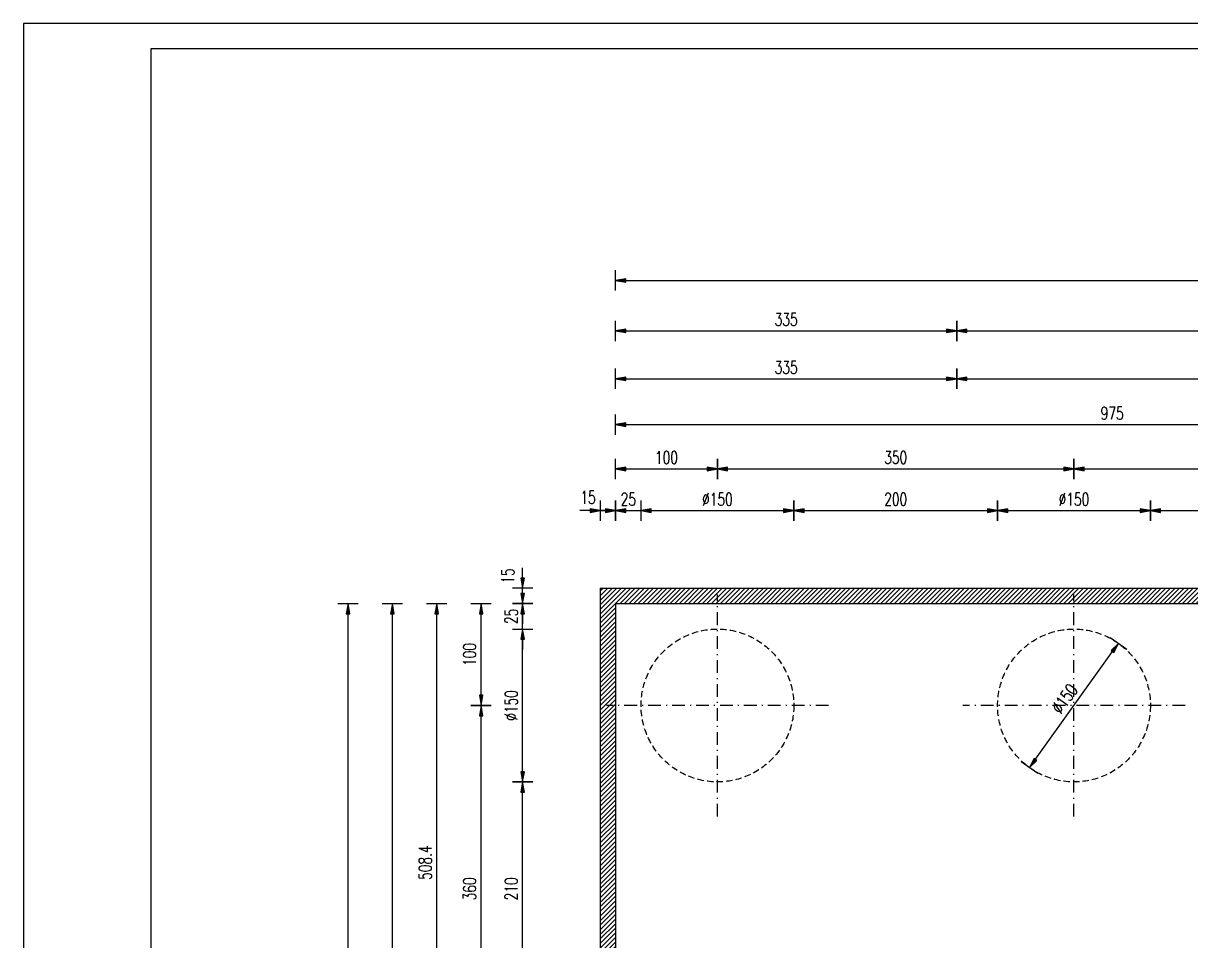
# Model space of a CAD drawing. Extents: x 729 to 13755, y 65128 to 68267.
# Drawn here: x 729 to 1875, y 67367 to 68267 of the extents above; entities that cross this region are included whole.
import ezdxf

# ---------------------------------------------------------------- set-up
doc = ezdxf.new("R2010")
doc.units = 0
doc.header["$LTSCALE"] = 50
doc.header["$PDMODE"] = 34
doc.header["$PDSIZE"] = 5
doc.linetypes.add('CENTER', pattern=[0.47, 0.25, -0.1, 0.02, -0.1])
doc.linetypes.add('HIDDEN2', pattern=[0.1875, 0.125, -0.0625])
doc.layers.get('DEFPOINTS').update_dxf_attribs({"linetype": 'CONTINUOUS'})
for name, color, linetype in [('BETON', 7, 'CONTINUOUS'), ('BETON TANKO', 40, 'CONTINUOUS'), ('KOTE', 4, 'CONTINUOUS'), ('NEVIDLJIVO', 9, 'HIDDEN2'), ('OSI', 2, 'CENTER'), ('POM', 9, 'CONTINUOUS')]:
    doc.layers.add(name, color=color, linetype=linetype)
doc.styles.add('KOTE', font='romans.shx', dxfattribs={"width": 0.7})
doc.dimstyles.new('M50', dxfattribs={"dimscale": 100, "dimtxt": 0.125, "dimasz": 0.1, "dimexe": 0.4, "dimexo": 2, "dimgap": 0.05, "dimtad": 1, "dimdec": 1, "dimrnd": 0.01, "dimdsep": 46, "dimtxsty": 'KOTE', "dimblk1": 'S', "dimblk2": 'S', "dimsah": 1, "dimcen": 0.4, "dimdle": 0.4, "dimse1": 1, "dimse2": 1, "dimclrd": 8, "dimclre": 251, "dimclrt": 4, "dimadec": 0, "dimazin": 0, "dimtfac": 1, "dimtdec": 1, "dimtmove": 2, "dimatfit": 3, "dimldrblk": 'S', "dimfxl": 0, "dimtvp": 1, "dimtolj": 1, "dimtzin": 4, "dimarcsym": 0})

# ---------------------------------------------------------------- blocks, each defined once
blk = doc.blocks.new('S')
at = {"layer": 'KOTE', "color": 9}
blk.add_line((0, 1), (0, -1), dxfattribs=at)
blk.add_lwpolyline([(-1, 0.17), (-1, -0.17), (0, 0)], close=True, dxfattribs=at)
at = {"layer": 'KOTE', "color": 9, "linetype": 'ByBlock'}
blk.add_solid([(-1, 0.17), (-1, -0.17), (0, 0)], dxfattribs=at)
blk = doc.blocks.new('*D987')
at = {"layer": 'DEFPOINTS', "color": 0}
for p in [(1804.5, 67658.8, 0), (1804.5, 67658.8), (1717.2, 67536.8, 0)]:
    blk.add_point(p, dxfattribs=at)
at = {"layer": 'KOTE', "color": 8, "lineweight": -2}
blk.add_line((1723, 67545), (1798.7, 67650.7), dxfattribs=at)
at = {"layer": 'KOTE', "color": 8, "lineweight": -2, "xscale": 10, "yscale": 10, "zscale": 10}
for p, rotation in [((1804.5, 67658.8), 54.38972525889533), ((1717.2, 67536.8), 234.3897252588954)]:
    blk.add_blockref('S', p, dxfattribs=dict(at, rotation=rotation))
at = {"layer": 'KOTE', "color": 4, "insert": (1751.7, 67604.4), "char_height": 12.5, "attachment_point": 5, "rotation": 54.3897, "style": 'KOTE'}
blk.add_mtext('\\A1;%%c150', dxfattribs=at)
blk = doc.blocks.new('*D1019')
at = {"layer": 'DEFPOINTS', "color": 0}
for p in [(1310.8, 67789), (1295.8, 67712.8, 0), (1310.8, 67697.8, 0)]:
    blk.add_point(p, dxfattribs=at)
at = {"layer": 'KOTE', "color": 8, "lineweight": -2}
for p, q in [((1285.8, 67789), (1275.8, 67789)), ((1295.8, 67789), (1310.8, 67789)), ((1320.8, 67789), (1330.8, 67789))]:
    blk.add_line(p, q, dxfattribs=at)
at = {"layer": 'KOTE', "color": 8, "lineweight": -2, "xscale": 10, "yscale": 10, "zscale": 10}
blk.add_blockref('S', (1295.8, 67789), dxfattribs=at)
at = {"layer": 'KOTE', "color": 8, "lineweight": -2, "xscale": 10, "yscale": 10, "zscale": 10, "rotation": 180}
blk.add_blockref('S', (1310.8, 67789), dxfattribs=at)
at = {"layer": 'KOTE', "color": 4, "insert": (1283.8, 67802.1), "char_height": 12.5, "attachment_point": 5, "style": 'KOTE'}
blk.add_mtext('\\A1;15', dxfattribs=at)
blk = doc.blocks.new('*D1020')
at = {"layer": 'DEFPOINTS', "color": 0}
for p in [(1335.8, 67789), (1310.8, 67697.8, 0), (1335.8, 67597.8, 0)]:
    blk.add_point(p, dxfattribs=at)
at = {"layer": 'KOTE', "color": 8, "lineweight": -2}
for p, q in [((1300.8, 67789), (1290.8, 67789)), ((1310.8, 67789), (1335.8, 67789)), ((1345.8, 67789), (1355.8, 67789))]:
    blk.add_line(p, q, dxfattribs=at)
at = {"layer": 'KOTE', "color": 8, "lineweight": -2, "xscale": 10, "yscale": 10, "zscale": 10}
blk.add_blockref('S', (1310.8, 67789), dxfattribs=at)
at = {"layer": 'KOTE', "color": 8, "lineweight": -2, "xscale": 10, "yscale": 10, "zscale": 10, "rotation": 180}
blk.add_blockref('S', (1335.8, 67789), dxfattribs=at)
at = {"layer": 'KOTE', "color": 4, "insert": (1323.3, 67800.2), "char_height": 12.5, "attachment_point": 5, "style": 'KOTE'}
blk.add_mtext('\\A1;25', dxfattribs=at)
blk = doc.blocks.new('*D1021')
at = {"layer": 'DEFPOINTS', "color": 0}
for p in [(1485.8, 67789), (1335.8, 67597.8, 0), (1485.8, 67597.8, 0)]:
    blk.add_point(p, dxfattribs=at)
at = {"layer": 'KOTE', "color": 8, "lineweight": -2}
blk.add_line((1345.8, 67789), (1475.8, 67789), dxfattribs=at)
at = {"layer": 'KOTE', "color": 8, "lineweight": -2, "xscale": 10, "yscale": 10, "zscale": 10, "rotation": 180}
blk.add_blockref('S', (1335.8, 67789), dxfattribs=at)
at = {"layer": 'KOTE', "color": 8, "lineweight": -2, "xscale": 10, "yscale": 10, "zscale": 10}
blk.add_blockref('S', (1485.8, 67789), dxfattribs=at)
at = {"layer": 'KOTE', "color": 4, "insert": (1410.8, 67800.2), "char_height": 12.5, "attachment_point": 5, "style": 'KOTE'}
blk.add_mtext('\\A1;%%c150', dxfattribs=at)
blk = doc.blocks.new('*D1022')
at = {"layer": 'DEFPOINTS', "color": 0}
for p in [(1685.8, 67789), (1485.8, 67597.8, 0), (1685.8, 67597.8, 0)]:
    blk.add_point(p, dxfattribs=at)
at = {"layer": 'KOTE', "color": 8, "lineweight": -2}
blk.add_line((1495.8, 67789), (1675.8, 67789), dxfattribs=at)
at = {"layer": 'KOTE', "color": 8, "lineweight": -2, "xscale": 10, "yscale": 10, "zscale": 10, "rotation": 180}
blk.add_blockref('S', (1485.8, 67789), dxfattribs=at)
at = {"layer": 'KOTE', "color": 8, "lineweight": -2, "xscale": 10, "yscale": 10, "zscale": 10}
blk.add_blockref('S', (1685.8, 67789), dxfattribs=at)
at = {"layer": 'KOTE', "color": 4, "insert": (1585.8, 67800.2), "char_height": 12.5, "attachment_point": 5, "style": 'KOTE'}
blk.add_mtext('\\A1;200', dxfattribs=at)
blk = doc.blocks.new('*D1023')
at = {"layer": 'DEFPOINTS', "color": 0}
for p in [(1835.8, 67789), (1685.8, 67597.8, 0), (1835.8, 67597.8, 0)]:
    blk.add_point(p, dxfattribs=at)
at = {"layer": 'KOTE', "color": 8, "lineweight": -2}
blk.add_line((1695.8, 67789), (1825.8, 67789), dxfattribs=at)
at = {"layer": 'KOTE', "color": 8, "lineweight": -2, "xscale": 10, "yscale": 10, "zscale": 10, "rotation": 180}
blk.add_blockref('S', (1685.8, 67789), dxfattribs=at)
at = {"layer": 'KOTE', "color": 8, "lineweight": -2, "xscale": 10, "yscale": 10, "zscale": 10}
blk.add_blockref('S', (1835.8, 67789), dxfattribs=at)
at = {"layer": 'KOTE', "color": 4, "insert": (1760.8, 67800.2), "char_height": 12.5, "attachment_point": 5, "style": 'KOTE'}
blk.add_mtext('\\A1;%%c150', dxfattribs=at)
blk = doc.blocks.new('*D1024')
at = {"layer": 'DEFPOINTS', "color": 0}
for p in [(2035.8, 67789), (1835.8, 67597.8, 0), (2035.8, 67597.8, 0)]:
    blk.add_point(p, dxfattribs=at)
at = {"layer": 'KOTE', "color": 8, "lineweight": -2}
blk.add_line((1845.8, 67789), (2025.8, 67789), dxfattribs=at)
at = {"layer": 'KOTE', "color": 8, "lineweight": -2, "xscale": 10, "yscale": 10, "zscale": 10, "rotation": 180}
blk.add_blockref('S', (1835.8, 67789), dxfattribs=at)
at = {"layer": 'KOTE', "color": 8, "lineweight": -2, "xscale": 10, "yscale": 10, "zscale": 10}
blk.add_blockref('S', (2035.8, 67789), dxfattribs=at)
at = {"layer": 'KOTE', "color": 4, "insert": (1935.8, 67800.2), "char_height": 12.5, "attachment_point": 5, "style": 'KOTE'}
blk.add_mtext('\\A1;200', dxfattribs=at)
blk = doc.blocks.new('*D1034')
at = {"layer": 'DEFPOINTS', "color": 0}
for p in [(1410.8, 67829.9), (1410.8, 67706.8, 0), (1310.8, 67697.8, 0)]:
    blk.add_point(p, dxfattribs=at)
at = {"layer": 'KOTE', "color": 8, "lineweight": -2}
blk.add_line((1320.8, 67829.9), (1400.8, 67829.9), dxfattribs=at)
at = {"layer": 'KOTE', "color": 8, "lineweight": -2, "xscale": 10, "yscale": 10, "zscale": 10, "rotation": 180}
blk.add_blockref('S', (1310.8, 67829.9), dxfattribs=at)
at = {"layer": 'KOTE', "color": 8, "lineweight": -2, "xscale": 10, "yscale": 10, "zscale": 10}
blk.add_blockref('S', (1410.8, 67829.9), dxfattribs=at)
at = {"layer": 'KOTE', "color": 4, "insert": (1360.8, 67841.1), "char_height": 12.5, "attachment_point": 5, "style": 'KOTE'}
blk.add_mtext('\\A1;100', dxfattribs=at)
blk = doc.blocks.new('*D1035')
at = {"layer": 'DEFPOINTS', "color": 0}
for p in [(1760.8, 67829.9), (1410.8, 67706.8, 0), (1760.8, 67706.8, 0)]:
    blk.add_point(p, dxfattribs=at)
at = {"layer": 'KOTE', "color": 8, "lineweight": -2}
blk.add_line((1420.8, 67829.9), (1750.8, 67829.9), dxfattribs=at)
at = {"layer": 'KOTE', "color": 8, "lineweight": -2, "xscale": 10, "yscale": 10, "zscale": 10, "rotation": 180}
blk.add_blockref('S', (1410.8, 67829.9), dxfattribs=at)
at = {"layer": 'KOTE', "color": 8, "lineweight": -2, "xscale": 10, "yscale": 10, "zscale": 10}
blk.add_blockref('S', (1760.8, 67829.9), dxfattribs=at)
at = {"layer": 'KOTE', "color": 4, "insert": (1585.8, 67841.1), "char_height": 12.5, "attachment_point": 5, "style": 'KOTE'}
blk.add_mtext('\\A1;350', dxfattribs=at)
blk = doc.blocks.new('*D1036')
at = {"layer": 'DEFPOINTS', "color": 0}
for p in [(2110.8, 67829.9), (1760.8, 67706.8, 0), (2110.8, 67706.8, 0)]:
    blk.add_point(p, dxfattribs=at)
at = {"layer": 'KOTE', "color": 8, "lineweight": -2}
blk.add_line((1770.8, 67829.9), (2100.8, 67829.9), dxfattribs=at)
at = {"layer": 'KOTE', "color": 8, "lineweight": -2, "xscale": 10, "yscale": 10, "zscale": 10, "rotation": 180}
blk.add_blockref('S', (1760.8, 67829.9), dxfattribs=at)
at = {"layer": 'KOTE', "color": 8, "lineweight": -2, "xscale": 10, "yscale": 10, "zscale": 10}
blk.add_blockref('S', (2110.8, 67829.9), dxfattribs=at)
at = {"layer": 'KOTE', "color": 4, "insert": (1935.8, 67841.1), "char_height": 12.5, "attachment_point": 5, "style": 'KOTE'}
blk.add_mtext('\\A1;350', dxfattribs=at)
blk = doc.blocks.new('*D1041')
at = {"layer": 'DEFPOINTS', "color": 0}
for p in [(2285.8, 67873.4), (2285.8, 67742.8, 0), (1310.8, 67697.8, 0)]:
    blk.add_point(p, dxfattribs=at)
at = {"layer": 'KOTE', "color": 8, "lineweight": -2}
blk.add_line((1320.8, 67873.4), (2275.8, 67873.4), dxfattribs=at)
at = {"layer": 'KOTE', "color": 8, "lineweight": -2, "xscale": 10, "yscale": 10, "zscale": 10, "rotation": 180}
blk.add_blockref('S', (1310.8, 67873.4), dxfattribs=at)
at = {"layer": 'KOTE', "color": 8, "lineweight": -2, "xscale": 10, "yscale": 10, "zscale": 10}
blk.add_blockref('S', (2285.8, 67873.4), dxfattribs=at)
at = {"layer": 'KOTE', "color": 4, "insert": (1798.3, 67884.6), "char_height": 12.5, "attachment_point": 5, "style": 'KOTE'}
blk.add_mtext('\\A1;975', dxfattribs=at)
blk = doc.blocks.new('*D1043')
at = {"layer": 'DEFPOINTS', "color": 0}
for p in [(1645.8, 67918.4), (1310.8, 67697.8, 0), (1645.8, 66924.5, 0)]:
    blk.add_point(p, dxfattribs=at)
at = {"layer": 'KOTE', "color": 8, "lineweight": -2}
blk.add_line((1320.8, 67918.4), (1635.8, 67918.4), dxfattribs=at)
at = {"layer": 'KOTE', "color": 8, "lineweight": -2, "xscale": 10, "yscale": 10, "zscale": 10, "rotation": 180}
blk.add_blockref('S', (1310.8, 67918.4), dxfattribs=at)
at = {"layer": 'KOTE', "color": 8, "lineweight": -2, "xscale": 10, "yscale": 10, "zscale": 10}
blk.add_blockref('S', (1645.8, 67918.4), dxfattribs=at)
at = {"layer": 'KOTE', "color": 4, "insert": (1478.3, 67929.6), "char_height": 12.5, "attachment_point": 5, "style": 'KOTE'}
blk.add_mtext('\\A1;335', dxfattribs=at)
blk = doc.blocks.new('*D1044')
at = {"layer": 'DEFPOINTS', "color": 0}
for p in [(2285.8, 67918.4), (2285.8, 67742.8, 0), (1645.8, 66924.5, 0)]:
    blk.add_point(p, dxfattribs=at)
at = {"layer": 'KOTE', "color": 8, "lineweight": -2}
blk.add_line((1655.8, 67918.4), (2275.8, 67918.4), dxfattribs=at)
at = {"layer": 'KOTE', "color": 8, "lineweight": -2, "xscale": 10, "yscale": 10, "zscale": 10, "rotation": 180}
blk.add_blockref('S', (1645.8, 67918.4), dxfattribs=at)
at = {"layer": 'KOTE', "color": 8, "lineweight": -2, "xscale": 10, "yscale": 10, "zscale": 10}
blk.add_blockref('S', (2285.8, 67918.4), dxfattribs=at)
at = {"layer": 'KOTE', "color": 4, "insert": (1965.8, 67929.6), "char_height": 12.5, "attachment_point": 5, "style": 'KOTE'}
blk.add_mtext('\\A1;640', dxfattribs=at)
blk = doc.blocks.new('*D1046')
at = {"layer": 'DEFPOINTS', "color": 0}
for p in [(1645.8, 67965.4), (1310.8, 67697.8, 0), (1645.8, 66924.5, 0)]:
    blk.add_point(p, dxfattribs=at)
at = {"layer": 'KOTE', "color": 8, "lineweight": -2}
blk.add_line((1320.8, 67965.4), (1635.8, 67965.4), dxfattribs=at)
at = {"layer": 'KOTE', "color": 8, "lineweight": -2, "xscale": 10, "yscale": 10, "zscale": 10, "rotation": 180}
blk.add_blockref('S', (1310.8, 67965.4), dxfattribs=at)
at = {"layer": 'KOTE', "color": 8, "lineweight": -2, "xscale": 10, "yscale": 10, "zscale": 10}
blk.add_blockref('S', (1645.8, 67965.4), dxfattribs=at)
at = {"layer": 'KOTE', "color": 4, "insert": (1478.3, 67976.7), "char_height": 12.5, "attachment_point": 5, "style": 'KOTE'}
blk.add_mtext('\\A1;335', dxfattribs=at)
blk = doc.blocks.new('*D1047')
at = {"layer": 'DEFPOINTS', "color": 0}
for p in [(3260.8, 67965.4), (3260.8, 67697.8, 0), (1645.8, 66924.5, 0)]:
    blk.add_point(p, dxfattribs=at)
at = {"layer": 'KOTE', "color": 8, "lineweight": -2}
blk.add_line((1655.8, 67965.4), (3250.8, 67965.4), dxfattribs=at)
at = {"layer": 'KOTE', "color": 8, "lineweight": -2, "xscale": 10, "yscale": 10, "zscale": 10, "rotation": 180}
blk.add_blockref('S', (1645.8, 67965.4), dxfattribs=at)
at = {"layer": 'KOTE', "color": 8, "lineweight": -2, "xscale": 10, "yscale": 10, "zscale": 10}
blk.add_blockref('S', (3260.8, 67965.4), dxfattribs=at)
at = {"layer": 'KOTE', "color": 4, "insert": (2453.3, 67976.7), "char_height": 12.5, "attachment_point": 5, "style": 'KOTE'}
blk.add_mtext('\\A1;1615', dxfattribs=at)
blk = doc.blocks.new('*D1048')
at = {"layer": 'DEFPOINTS', "color": 0}
for p in [(3260.8, 68014.9), (1310.8, 67697.8, 0), (3260.8, 67697.8, 0)]:
    blk.add_point(p, dxfattribs=at)
at = {"layer": 'KOTE', "color": 8, "lineweight": -2}
blk.add_line((1320.8, 68014.9), (3250.8, 68014.9), dxfattribs=at)
at = {"layer": 'KOTE', "color": 8, "lineweight": -2, "xscale": 10, "yscale": 10, "zscale": 10, "rotation": 180}
blk.add_blockref('S', (1310.8, 68014.9), dxfattribs=at)
at = {"layer": 'KOTE', "color": 8, "lineweight": -2, "xscale": 10, "yscale": 10, "zscale": 10}
blk.add_blockref('S', (3260.8, 68014.9), dxfattribs=at)
at = {"layer": 'KOTE', "color": 4, "insert": (2285.8, 68026.2), "char_height": 12.5, "attachment_point": 5, "style": 'KOTE'}
blk.add_mtext('\\A1;1950', dxfattribs=at)
blk = doc.blocks.new('*D1060')
at = {"layer": 'DEFPOINTS', "color": 0}
for p in [(1219.6, 67522.8), (1410.8, 67522.8, 0), (1410.8, 67312.8, 0)]:
    blk.add_point(p, dxfattribs=at)
at = {"layer": 'KOTE', "color": 8, "lineweight": -2}
blk.add_line((1219.6, 67322.8), (1219.6, 67512.8), dxfattribs=at)
at = {"layer": 'KOTE', "color": 8, "lineweight": -2, "xscale": 10, "yscale": 10, "zscale": 10}
for p, rotation in [((1219.6, 67522.8), 90), ((1219.6, 67312.8), 270)]:
    blk.add_blockref('S', p, dxfattribs=dict(at, rotation=rotation))
at = {"layer": 'KOTE', "color": 4, "insert": (1208.4, 67417.8), "char_height": 12.5, "attachment_point": 5, "rotation": 90, "style": 'KOTE'}
blk.add_mtext('\\A1;210', dxfattribs=at)
blk = doc.blocks.new('*D1061')
at = {"layer": 'DEFPOINTS', "color": 0}
for p in [(1219.6, 67672.8), (1410.8, 67672.8, 0), (1410.8, 67522.8, 0)]:
    blk.add_point(p, dxfattribs=at)
at = {"layer": 'KOTE', "color": 8, "lineweight": -2}
blk.add_line((1219.6, 67532.8), (1219.6, 67662.8), dxfattribs=at)
at = {"layer": 'KOTE', "color": 8, "lineweight": -2, "xscale": 10, "yscale": 10, "zscale": 10}
for p, rotation in [((1219.6, 67672.8), 90), ((1219.6, 67522.8), 270)]:
    blk.add_blockref('S', p, dxfattribs=dict(at, rotation=rotation))
at = {"layer": 'KOTE', "color": 4, "insert": (1208.4, 67597.8), "char_height": 12.5, "attachment_point": 5, "rotation": 90, "style": 'KOTE'}
blk.add_mtext('\\A1;%%c150', dxfattribs=at)
blk = doc.blocks.new('*D1062')
at = {"layer": 'DEFPOINTS', "color": 0}
for p in [(1219.6, 67697.8), (1310.8, 67697.8, 0), (1410.8, 67672.8, 0)]:
    blk.add_point(p, dxfattribs=at)
at = {"layer": 'KOTE', "color": 8, "lineweight": -2}
for p, q in [((1219.6, 67707.8), (1219.6, 67717.8)), ((1219.6, 67672.8), (1219.6, 67697.8)), ((1219.6, 67662.8), (1219.6, 67652.8))]:
    blk.add_line(p, q, dxfattribs=at)
at = {"layer": 'KOTE', "color": 8, "lineweight": -2, "xscale": 10, "yscale": 10, "zscale": 10}
for p, rotation in [((1219.6, 67697.8), 270), ((1219.6, 67672.8), 90)]:
    blk.add_blockref('S', p, dxfattribs=dict(at, rotation=rotation))
at = {"layer": 'KOTE', "color": 4, "insert": (1208.4, 67685.3), "char_height": 12.5, "attachment_point": 5, "rotation": 90, "style": 'KOTE'}
blk.add_mtext('\\A1;25', dxfattribs=at)
blk = doc.blocks.new('*D1063')
at = {"layer": 'DEFPOINTS', "color": 0}
for p in [(1219.6, 67712.8), (1295.8, 67712.8, 0), (1310.8, 67697.8, 0)]:
    blk.add_point(p, dxfattribs=at)
at = {"layer": 'KOTE', "color": 8, "lineweight": -2}
for p, q in [((1219.6, 67722.8), (1219.6, 67732.8)), ((1219.6, 67697.8), (1219.6, 67712.8)), ((1219.6, 67687.8), (1219.6, 67677.8))]:
    blk.add_line(p, q, dxfattribs=at)
at = {"layer": 'KOTE', "color": 8, "lineweight": -2, "xscale": 10, "yscale": 10, "zscale": 10}
for p, rotation in [((1219.6, 67712.8), 270), ((1219.6, 67697.8), 90)]:
    blk.add_blockref('S', p, dxfattribs=dict(at, rotation=rotation))
at = {"layer": 'KOTE', "color": 4, "insert": (1205.1, 67724.9), "char_height": 12.5, "attachment_point": 5, "rotation": 90, "style": 'KOTE'}
blk.add_mtext('\\A1;15', dxfattribs=at)
blk = doc.blocks.new('*D1069')
at = {"layer": 'DEFPOINTS', "color": 0}
for p in [(1178.8, 67597.8), (1301.8, 67597.8, 0), (1301.8, 67237.8, 0)]:
    blk.add_point(p, dxfattribs=at)
at = {"layer": 'KOTE', "color": 8, "lineweight": -2}
blk.add_line((1178.8, 67247.8), (1178.8, 67587.8), dxfattribs=at)
at = {"layer": 'KOTE', "color": 8, "lineweight": -2, "xscale": 10, "yscale": 10, "zscale": 10}
for p, rotation in [((1178.8, 67597.8), 90), ((1178.8, 67237.8), 270)]:
    blk.add_blockref('S', p, dxfattribs=dict(at, rotation=rotation))
at = {"layer": 'KOTE', "color": 4, "insert": (1167.5, 67417.8), "char_height": 12.5, "attachment_point": 5, "rotation": 90, "style": 'KOTE'}
blk.add_mtext('\\A1;360', dxfattribs=at)
blk = doc.blocks.new('*D1070')
at = {"layer": 'DEFPOINTS', "color": 0}
for p in [(1178.8, 67697.8), (1310.8, 67697.8, 0), (1301.8, 67597.8, 0)]:
    blk.add_point(p, dxfattribs=at)
at = {"layer": 'KOTE', "color": 8, "lineweight": -2}
blk.add_line((1178.8, 67607.8), (1178.8, 67687.8), dxfattribs=at)
at = {"layer": 'KOTE', "color": 8, "lineweight": -2, "xscale": 10, "yscale": 10, "zscale": 10}
for p, rotation in [((1178.8, 67697.8), 90), ((1178.8, 67597.8), 270)]:
    blk.add_blockref('S', p, dxfattribs=dict(at, rotation=rotation))
at = {"layer": 'KOTE', "color": 4, "insert": (1167.5, 67647.8), "char_height": 12.5, "attachment_point": 5, "rotation": 90, "style": 'KOTE'}
blk.add_mtext('\\A1;100', dxfattribs=at)
blk = doc.blocks.new('*D1071')
at = {"layer": 'DEFPOINTS', "color": 0}
for p in [(1135.2, 67697.8), (1310.8, 67697.8, 0), (1310.8, 67189.4, 0)]:
    blk.add_point(p, dxfattribs=at)
at = {"layer": 'KOTE', "color": 8, "lineweight": -2}
blk.add_line((1135.2, 67199.4), (1135.2, 67687.8), dxfattribs=at)
at = {"layer": 'KOTE', "color": 8, "lineweight": -2, "xscale": 10, "yscale": 10, "zscale": 10}
for p, rotation in [((1135.2, 67697.8), 90), ((1135.2, 67189.4), 270)]:
    blk.add_blockref('S', p, dxfattribs=dict(at, rotation=rotation))
at = {"layer": 'KOTE', "color": 4, "insert": (1124, 67443.6), "char_height": 12.5, "attachment_point": 5, "rotation": 90, "style": 'KOTE'}
blk.add_mtext('\\A1;508.4', dxfattribs=at)
blk = doc.blocks.new('*D1073')
at = {"layer": 'DEFPOINTS', "color": 0}
for p in [(1091.7, 67697.8), (1310.8, 67697.8, 0), (1273.8, 66677.8, 0)]:
    blk.add_point(p, dxfattribs=at)
at = {"layer": 'KOTE', "color": 8, "lineweight": -2}
blk.add_line((1091.7, 66687.8), (1091.7, 67687.8), dxfattribs=at)
at = {"layer": 'KOTE', "color": 8, "lineweight": -2, "xscale": 10, "yscale": 10, "zscale": 10}
for p, rotation in [((1091.7, 67697.8), 90), ((1091.7, 66677.8), 270)]:
    blk.add_blockref('S', p, dxfattribs=dict(at, rotation=rotation))
at = {"layer": 'KOTE', "color": 4, "insert": (1080.5, 67187.8), "char_height": 12.5, "attachment_point": 5, "rotation": 90, "style": 'KOTE'}
blk.add_mtext('\\A1;1020', dxfattribs=at)
blk = doc.blocks.new('*D1075')
at = {"layer": 'DEFPOINTS', "color": 0}
for p in [(1048.2, 67697.8), (1310.8, 67697.8, 0), (1310.8, 65657.8, 0)]:
    blk.add_point(p, dxfattribs=at)
at = {"layer": 'KOTE', "color": 8, "lineweight": -2}
blk.add_line((1048.2, 65667.8), (1048.2, 67687.8), dxfattribs=at)
at = {"layer": 'KOTE', "color": 8, "lineweight": -2, "xscale": 10, "yscale": 10, "zscale": 10}
for p, rotation in [((1048.2, 67697.8), 90), ((1048.2, 65657.8), 270)]:
    blk.add_blockref('S', p, dxfattribs=dict(at, rotation=rotation))
at = {"layer": 'KOTE', "color": 4, "insert": (1036.9, 66677.8), "char_height": 12.5, "attachment_point": 5, "rotation": 90, "style": 'KOTE'}
blk.add_mtext('\\A1;2040', dxfattribs=at)

msp = doc.modelspace()

# ---------------------------------------------------------------- hatches: boundary and pattern name
at = {"layer": 'POM'}
h = msp.add_hatch(dxfattribs=at)
h.set_pattern_fill('ANSI31', color=256, style=0)
h.set_pattern_definition([(45, (-13030.083, 3112.5187), (-2.24506403, 2.24506403), [])])
h.paths.add_polyline_path([(1295.84, 65642.81), (3275.84, 65642.81), (3275.84, 67712.81), (1295.84, 67712.81), (1295.84, 67182.13), (1630.84, 66917.25), (1630.84, 66438.37), (1295.84, 66173.48)])
h.paths.add_polyline_path([(1310.84, 65657.81), (3260.84, 65657.81), (3260.84, 67697.81), (1310.84, 67697.81), (1310.84, 67189.39), (1645.84, 66924.51), (1645.84, 66431.11), (1310.84, 66166.22)], flags=16)

# ---------------------------------------------------------------- linework, layer by layer
at = {"layer": 'BETON', "ltscale": 10}
for q in [(1310.84, 67189.39, 0), (3260.84, 67697.81, 0)]:
    msp.add_line((1310.84, 67697.81, 0), q, dxfattribs=at)
at = {"layer": 'BETON'}
for points in [[(729.44, 65128.08), (8735.22, 65128.08), (8735.22, 68267.2), (729.44, 68267.2)], [(854.44, 65153.08), (8710.22, 65153.08), (8710.22, 68242.2), (854.44, 68242.2)]]:
    msp.add_lwpolyline(points, close=True, dxfattribs=at)
at = {"layer": 'BETON TANKO', "ltscale": 10}
for q in [(1295.84, 67182.13, 0), (3275.84, 67712.81, 0)]:
    msp.add_line((1295.84, 67712.81, 0), q, dxfattribs=at)
at = {"layer": 'NEVIDLJIVO'}
for centre in [(1410.84, 67597.81, 0), (1760.84, 67597.81, 0)]:
    msp.add_circle(centre, 75, dxfattribs=at)
at = {"layer": 'OSI'}
for p, q in [((1410.84, 67488.77, 0), (1410.84, 67706.85, 0)), ((1760.84, 67488.77, 0), (1760.84, 67706.85, 0)), ((1519.88, 67597.81, 0), (1301.8, 67597.81, 0)), ((1869.88, 67597.81, 0), (1651.8, 67597.81, 0))]:
    msp.add_line(p, q, dxfattribs=at)

# ---------------------------------------------------------------- dimensions: what is measured, and where the dimension line sits
at = {"layer": 'KOTE'}
for base, p1, p2, picture, middle in [((3260.84, 68014.91), (1310.84, 67697.81, 0), (3260.84, 67697.81, 0), '*D1048', (2285.84, 68026.16)), ((1645.84, 67965.43), (1310.84, 67697.81, 0), (1645.84, 66924.51, 0), '*D1046', (1478.34, 67976.68)), ((3260.84, 67965.43), (1645.84, 66924.51, 0), (3260.84, 67697.81, 0), '*D1047', (2453.34, 67976.68)), ((1645.84, 67918.37), (1310.84, 67697.81, 0), (1645.84, 66924.51, 0), '*D1043', (1478.34, 67929.62)), ((2285.84, 67918.37), (1645.84, 66924.51, 0), (2285.84, 67742.81, 0), '*D1044', (1965.84, 67929.62)), ((2285.84, 67873.4), (1310.84, 67697.81, 0), (2285.84, 67742.81, 0), '*D1041', (1798.34, 67884.65)), ((1410.84, 67829.87), (1310.84, 67697.81, 0), (1410.84, 67706.85, 0), '*D1034', (1360.84, 67841.12)), ((1760.84, 67829.87), (1410.84, 67706.85, 0), (1760.84, 67706.85, 0), '*D1035', (1585.84, 67841.12)), ((2110.84, 67829.87), (1760.84, 67706.85, 0), (2110.84, 67706.85, 0), '*D1036', (1935.84, 67841.12)), ((1335.84, 67789), (1310.84, 67697.81, 0), (1335.84, 67597.81, 0), '*D1020', (1323.34, 67800.25)), ((1685.84, 67789), (1485.84, 67597.81, 0), (1685.84, 67597.81, 0), '*D1022', (1585.84, 67800.25)), ((2035.84, 67789), (1835.84, 67597.81, 0), (2035.84, 67597.81, 0), '*D1024', (1935.84, 67800.25))]:
    dim = msp.add_linear_dim(base=base, p1=p1, p2=p2, dimstyle='M50', dxfattribs=at)
    dim.commit()
    dim.dimension.update_dxf_attribs({"geometry": picture, "text_midpoint": middle})
dim = msp.add_linear_dim(base=(1310.84, 67789), p1=(1295.84, 67712.81, 0), p2=(1310.84, 67697.81, 0), dimstyle='M50', dxfattribs=at)
dim.commit()
dim.dimension.update_dxf_attribs({"geometry": '*D1019', "text_midpoint": (1283.77, 67802.14), "dimtype": 160})
for base, p1, p2, picture, middle in [((1485.84, 67789), (1335.84, 67597.81, 0), (1485.84, 67597.81, 0), '*D1021', (1410.84, 67800.25)), ((1835.84, 67789), (1685.84, 67597.81, 0), (1835.84, 67597.81, 0), '*D1023', (1760.84, 67800.25))]:
    dim = msp.add_linear_dim(base=base, p1=p1, p2=p2, text='%%c<>', dimstyle='M50', dxfattribs=at)
    dim.commit()
    dim.dimension.update_dxf_attribs({"geometry": picture, "text_midpoint": middle})
dim = msp.add_linear_dim(base=(1219.65, 67712.81), p1=(1310.84, 67697.81, 0), p2=(1295.84, 67712.81, 0), angle=90, dimstyle='M50', dxfattribs=at)
dim.commit()
dim.dimension.update_dxf_attribs({"geometry": '*D1063', "text_midpoint": (1205.05, 67724.9), "dimtype": 160})
for base, p1, p2, picture, middle in [((1219.65, 67697.81), (1410.84, 67672.81, 0), (1310.84, 67697.81, 0), '*D1062', (1208.4, 67685.31)), ((1048.19, 67697.81), (1310.84, 65657.81, 0), (1310.84, 67697.81, 0), '*D1075', (1036.94, 66677.81)), ((1091.72, 67697.81), (1273.84, 66677.81, 0), (1310.84, 67697.81, 0), '*D1073', (1080.47, 67187.81)), ((1135.25, 67697.81), (1310.84, 67189.39, 0), (1310.84, 67697.81, 0), '*D1071', (1124, 67443.6)), ((1178.78, 67697.81), (1301.8, 67597.81, 0), (1310.84, 67697.81, 0), '*D1070', (1167.53, 67647.81)), ((1178.78, 67597.81), (1301.8, 67237.81, 0), (1301.8, 67597.81, 0), '*D1069', (1167.53, 67417.81)), ((1219.65, 67522.81), (1410.84, 67312.81, 0), (1410.84, 67522.81, 0), '*D1060', (1208.4, 67417.81))]:
    dim = msp.add_linear_dim(base=base, p1=p1, p2=p2, angle=90, dimstyle='M50', dxfattribs=at)
    dim.commit()
    dim.dimension.update_dxf_attribs({"geometry": picture, "text_midpoint": middle})
dim = msp.add_linear_dim(base=(1219.65, 67672.81), p1=(1410.84, 67522.81, 0), p2=(1410.84, 67672.81, 0), angle=90, text='%%c<>', dimstyle='M50', dxfattribs=at)
dim.commit()
dim.dimension.update_dxf_attribs({"geometry": '*D1061', "text_midpoint": (1208.4, 67597.81)})
dim = msp.add_aligned_dim(p1=(1717.17, 67536.83, 0), p2=(1804.51, 67658.78, 0), distance=0, text='%%c<>', dimstyle='M50', dxfattribs=at)
dim.commit()
dim.dimension.update_dxf_attribs({"geometry": '*D987', "text_midpoint": (1751.69, 67604.36, 0)})

doc.saveas('drawing.dxf')
